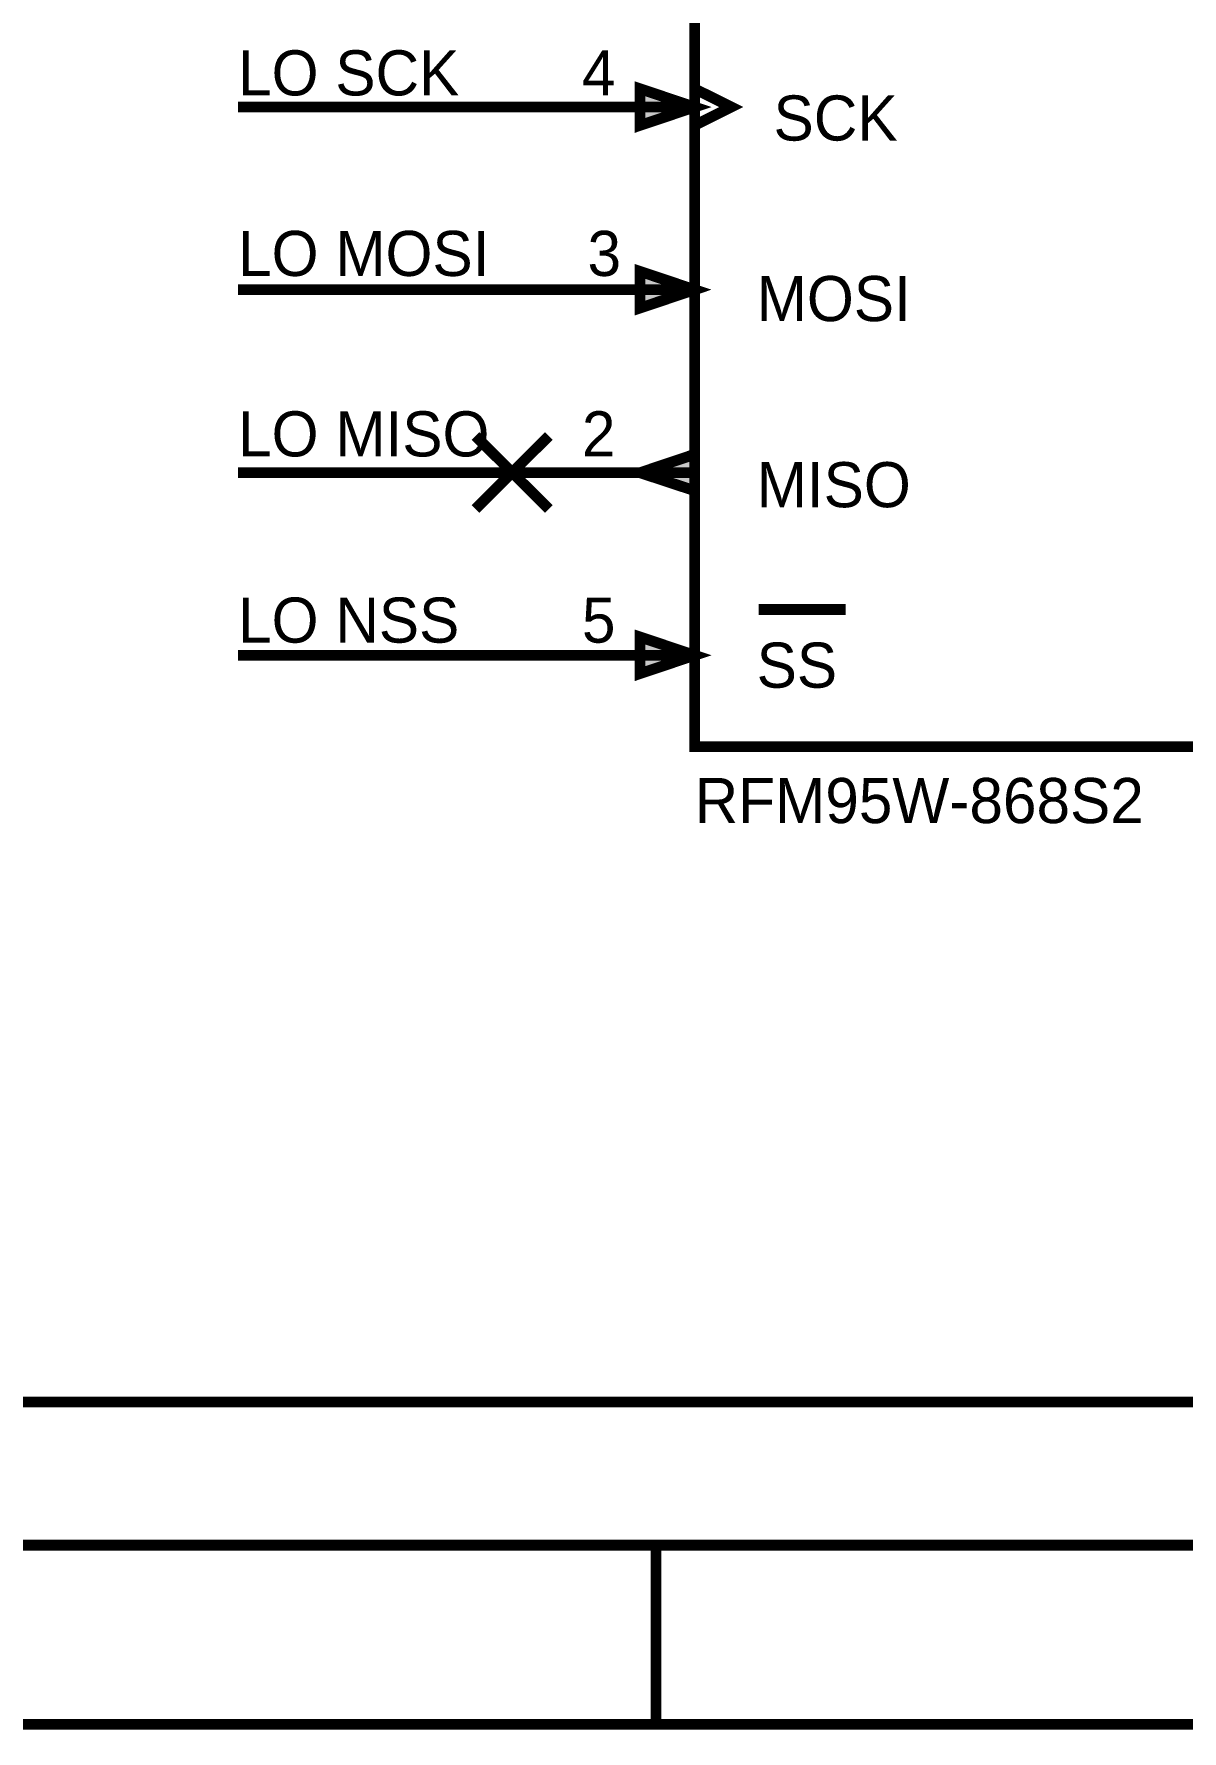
# Model space of a CAD drawing. Header units: inches. Extents: x 0 to 16.9, y 0 to 11.7.
# Drawn here: x 4.832 to 6.089, y -0.006 to 1.852 of the extents above; entities that cross this region are included whole.
import ezdxf

# ---------------------------------------------------------------- set-up
doc = ezdxf.new("R2010")
doc.units = ezdxf.units.IN
doc.header["$MEASUREMENT"] = 0
doc.layers.add('Sheet', color=255, linetype='Continuous')

msp = doc.modelspace()

# ---------------------------------------------------------------- linework, layer by layer
at = {"layer": 'Sheet'}
for points in [[(0.0023, 11.6929, 0.0039, 0.0039, 0), (0.0023, 0, 0.0039, 0.0039, 0), (16.5339, 0, 0.0039, 0.0039, 0), (16.5339, 11.6929, 0.0039, 0.0039, 0), (0.0023, 11.6929, 0.0039, 0.0039, 0), (0.0023, 11.6929, 0.0039, 0.0039, 0)], [(0.2021, 11.4923, 0.0039, 0.0039, 0), (0.2021, 0.1999, 0.0039, 0.0039, 0), (16.3341, 0.1999, 0.0039, 0.0039, 0), (16.3341, 11.4923, 0.0039, 0.0039, 0), (0.2021, 11.4923, 0.0039, 0.0039, 0), (0.2021, 11.4923, 0.0039, 0.0039, 0)], [(5.555, 2.4714, 0.0118, 0.0118, 0), (6.5549, 2.4714, 0.0118, 0.0118, 0), (6.5549, 1.0715, 0.0118, 0.0118, 0), (5.555, 1.0715, 0.0118, 0.0118, 0), (5.555, 2.4714, 0.0118, 0.0118, 0)], [(5.555, 2.4714, 0.0039, 0.0039, 0), (5.555, 1.0715, 0.0039, 0.0039, 0), (6.5549, 1.0715, 0.0039, 0.0039, 0), (6.5549, 2.4714, 0.0039, 0.0039, 0), (5.555, 2.4714, 0.0039, 0.0039, 0), (5.555, 2.4714, 0.0039, 0.0039, 0)], [(5.4952, 1.7915, 0.0118, 0.0118, 0), (5.555, 1.7715, 0.0118, 0.0118, 0), (5.4952, 1.7514, 0.0118, 0.0118, 0), (5.4952, 1.7915, 0.0118, 0.0118, 0)], [(5.4952, 1.7915, 0.0039, 0.0039, 0), (5.555, 1.7715, 0.0039, 0.0039, 0), (5.4952, 1.7514, 0.0039, 0.0039, 0), (5.4952, 1.7915, 0.0039, 0.0039, 0)], [(5.4952, 1.5916, 0.0118, 0.0118, 0), (5.555, 1.5716, 0.0118, 0.0118, 0), (5.4952, 1.5515, 0.0118, 0.0118, 0), (5.4952, 1.5916, 0.0118, 0.0118, 0)], [(5.4952, 1.5916, 0.0039, 0.0039, 0), (5.555, 1.5716, 0.0039, 0.0039, 0), (5.4952, 1.5515, 0.0039, 0.0039, 0), (5.4952, 1.5916, 0.0039, 0.0039, 0)], [(5.4952, 1.3713, 0.0118, 0.0118, 0), (5.555, 1.3914, 0.0118, 0.0118, 0), (5.555, 1.3516, 0.0118, 0.0118, 0), (5.4952, 1.3713, 0.0118, 0.0118, 0)], [(5.4952, 1.3713, 0.0039, 0.0039, 0), (5.555, 1.3914, 0.0039, 0.0039, 0), (5.555, 1.3516, 0.0039, 0.0039, 0), (5.4952, 1.3713, 0.0039, 0.0039, 0)], [(5.4952, 1.1915, 0.0118, 0.0118, 0), (5.555, 1.1715, 0.0118, 0.0118, 0), (5.4952, 1.1514, 0.0118, 0.0118, 0), (5.4952, 1.1915, 0.0118, 0.0118, 0)], [(5.4952, 1.1915, 0.0039, 0.0039, 0), (5.555, 1.1715, 0.0039, 0.0039, 0), (5.4952, 1.1514, 0.0039, 0.0039, 0), (5.4952, 1.1915, 0.0039, 0.0039, 0)]]:
    msp.add_lwpolyline(points, format="xyseb", close=True, dxfattribs=at)
for points in [[(5.555, 1.7915, 0.0118, 0.0118, 0), (5.5951, 1.7715, 0.0118, 0.0118, 0), (5.555, 1.7514, 0.0118, 0.0118, 0)], [(5.3552, 1.7715, 0.0118, 0.0118, 0), (5.0551, 1.7715, 0.0118, 0.0118, 0)], [(5.555, 1.7715, 0.0118, 0.0118, 0), (5.3552, 1.7715, 0.0118, 0.0118, 0)], [(5.3552, 1.5716, 0.0118, 0.0118, 0), (5.0551, 1.5716, 0.0118, 0.0118, 0)], [(5.555, 1.5716, 0.0118, 0.0118, 0), (5.3552, 1.5716, 0.0118, 0.0118, 0)], [(5.3151, 1.3316, 0.0118, 0.0118, 0), (5.3953, 1.4115, 0.0118, 0.0118, 0)], [(5.3151, 1.4115, 0.0118, 0.0118, 0), (5.3953, 1.3316, 0.0118, 0.0118, 0)], [(5.3552, 1.3713, 0.0118, 0.0118, 0), (5.0551, 1.3713, 0.0118, 0.0118, 0)], [(5.555, 1.3713, 0.0118, 0.0118, 0), (5.3552, 1.3713, 0.0118, 0.0118, 0)], [(5.6754, 1.2216, 0.0118, 0.0118, 0), (5.6252, 1.2216, 0.0118, 0.0118, 0)], [(5.7205, 1.2216, 0.0118, 0.0118, 0), (5.6754, 1.2216, 0.0118, 0.0118, 0)], [(5.3552, 1.1715, 0.0118, 0.0118, 0), (5.0551, 1.1715, 0.0118, 0.0118, 0)], [(5.555, 1.1715, 0.0118, 0.0118, 0), (5.3552, 1.1715, 0.0118, 0.0118, 0)], [(7.7168, 0.3542, 0.0118, 0.0118, 0), (0.4745, 0.3542, 0.0118, 0.0118, 0)], [(5.5126, 0, 0.0118, 0.0118, 0), (5.5126, 0.1999, 0.0118, 0.0118, 0)], [(16.3356, 0.1976, 0.0118, 0.0118, 0), (0.2006, 0.1976, 0.0118, 0.0118, 0)], [(16.5323, 0.0015, 0.0118, 0.0118, 0), (0.0023, 0.0015, 0.0118, 0.0118, 0)]]:
    msp.add_lwpolyline(points, format="xyseb", dxfattribs=at)
for points in [[(5.4924, 1.7489), (5.5605, 1.7717), (5.4924, 1.7944)], [(5.4924, 1.5489), (5.5605, 1.5717), (5.4924, 1.5944)], [(5.5563, 1.3944), (5.4882, 1.3717), (5.5563, 1.3489)], [(5.4924, 1.1489), (5.5605, 1.1717), (5.4924, 1.1944)]]:
    msp.add_solid(points, dxfattribs=at)

# ---------------------------------------------------------------- texts
for s, height, p in [('LO SCK', 0.04939, (5.0551, 1.7842)), ('4', 0.0494, (5.4316, 1.7842)), ('SCK', 0.04939, (5.6414, 1.7348)), ('LO MOSI', 0.04939, (5.0551, 1.5866)), ('3', 0.0494, (5.4377, 1.5866)), ('MOSI', 0.04939, (5.6229, 1.5372)), ('LO MISO', 0.04939, (5.0551, 1.3891)), ('2', 0.0494, (5.4316, 1.3891)), ('MISO', 0.04939, (5.6229, 1.3335)), ('LO NSS', 0.04939, (5.0551, 1.1853)), ('5', 0.0494, (5.4316, 1.1853)), ('SS', 0.04939, (5.6229, 1.136)), ('RFM95W-868S2', 0.049389, (5.555, 0.9878))]:
    msp.add_text(s, height=height, dxfattribs=at).set_placement(p)

doc.saveas('drawing.dxf')
